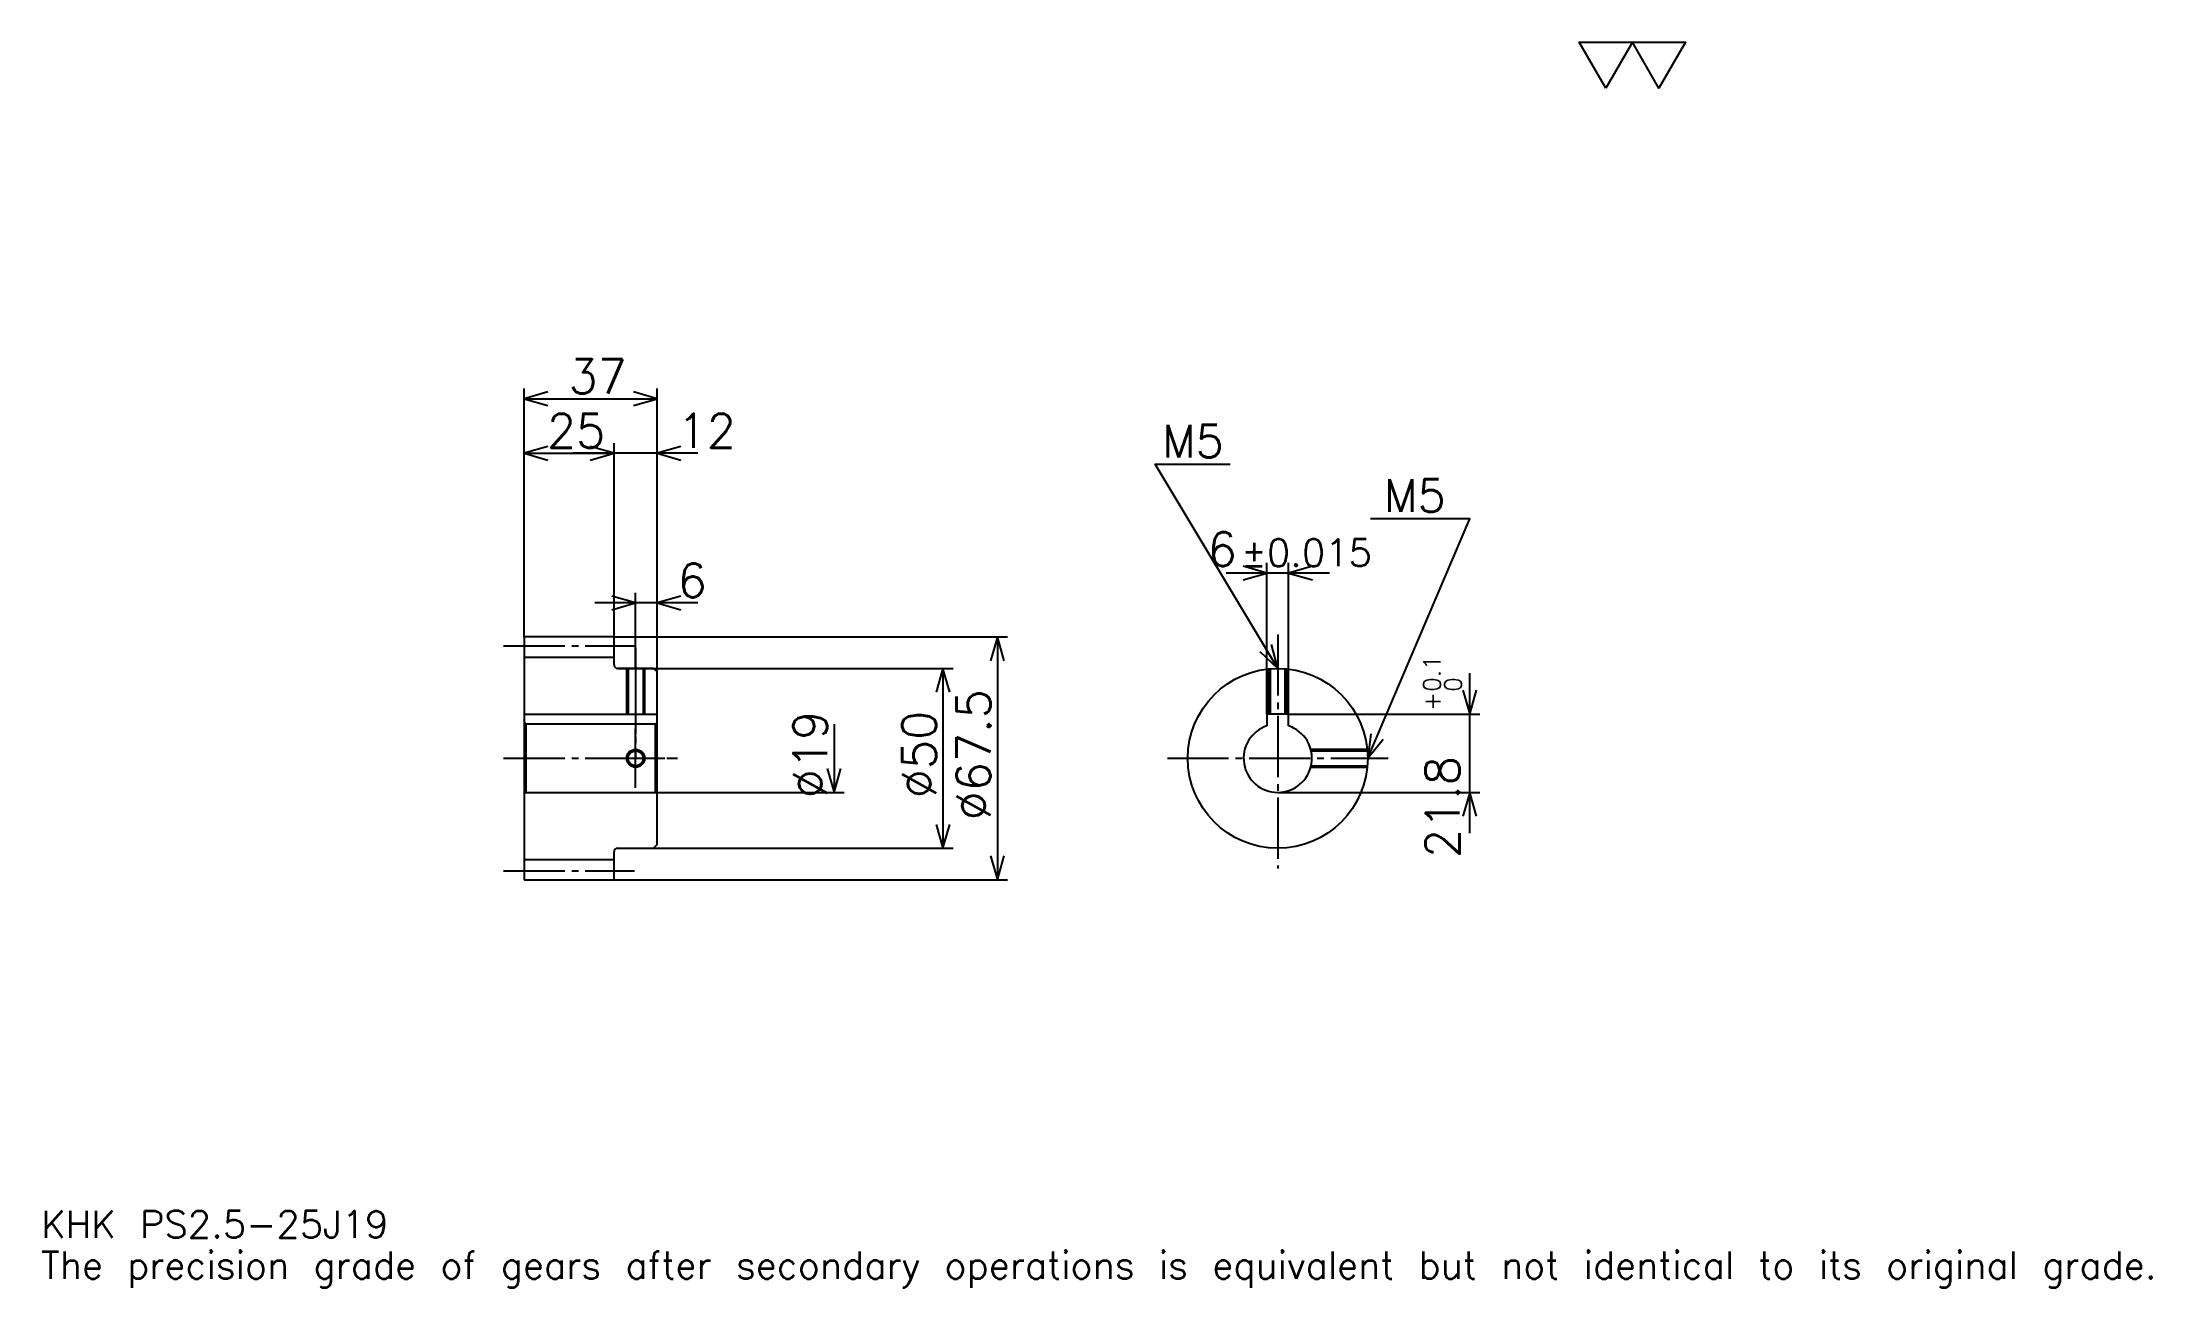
# Model space of a CAD drawing. Extents: x 19 to 606, y 7 to 353.
import ezdxf

# ---------------------------------------------------------------- set-up
doc = ezdxf.new("R2010")
doc.units = 0
doc.linetypes.add('DASHDOT', pattern=[22.695651, 17.021739, -1.891304, 1.891304, -1.891304])
doc.layers.get('0').update_dxf_attribs({"linetype": 'CONTINUOUS'})
doc.layers.add('DASHDOT', color=6, linetype='DASHDOT')
doc.styles.add('KANJI', font='TXT', dxfattribs={"bigfont": 'BIGFONT'})

msp = doc.modelspace()

# ---------------------------------------------------------------- linework, layer by layer
at = {"color": 5}
for p, q in [((153.195663, 187.891312), (153.195663, 256.92392)), ((153.195663, 254.086975), (190.195663, 254.086975)), ((190.195663, 187.891312), (190.195663, 256.92392)), ((178.195663, 187.891312), (178.195663, 241.793488)), ((153.195663, 238.956528), (178.195663, 238.956528)), ((201.543488, 238.956528), (166.847839, 238.956528)), ((377.065247, 205.619568), (348.369568, 205.619568)), ((359.717407, 166.441315), (359.717407, 208.456528)), ((365.717407, 166.441315), (365.717407, 208.456528)), ((184.195663, 187.891312), (184.195663, 200.184784)), ((201.543488, 197.347839), (172.847839, 197.347839)), ((153.195663, 187.791321), (153.195663, 187.891312)), ((178.095657, 187.891312), (190.195663, 187.891312)), ((178.195663, 187.791321), (178.195663, 187.891312)), ((184.195663, 179.141312), (184.195663, 187.891312)), ((184.195663, 179.141312), (184.195663, 187.891312)), ((190.195663, 187.891312), (287.597839, 187.891312)), ((190.195663, 178.141312), (190.195663, 187.891312)), ((284.760864, 187.891312), (284.760864, 120.391312)), ((179.195663, 179.141312), (190.195663, 179.141312)), ((190.195663, 179.141312), (272.467407, 179.141312)), ((269.630432, 179.141312), (269.630432, 129.141312)), ((416.086975, 133.293488), (416.086975, 177.789139)), ((365.717407, 166.441315), (418.923889, 166.441315)), ((239.369568, 163.641312), (239.369568, 144.641312)), ((190.195663, 144.641312), (242.206543, 144.641312)), ((362.717407, 144.641312), (418.923889, 144.641312)), ((179.195663, 129.141312), (190.195663, 129.141312)), ((190.195663, 129.141312), (272.467407, 129.141312)), ((178.095657, 120.391312), (190.195663, 120.391312)), ((190.195663, 120.391312), (287.597839, 120.391312))]:
    msp.add_line(p, q, dxfattribs=at)
at = {"color": 4}
for p, q in [((153.195663, 182.266312), (178.195663, 182.266312)), ((153.195663, 166.441315), (190.195663, 166.441315)), ((153.695663, 163.641312), (153.695663, 144.641312)), ((189.695663, 163.641312), (190.195663, 164.141312)), ((189.695663, 144.641312), (190.195663, 144.141312)), ((153.195663, 126.016312), (178.195663, 126.016312))]:
    msp.add_line(p, q, dxfattribs=at)
at = {"color": 7}
msp.add_lwpolyline([(453.913055, 340.434784), (446.536957, 353.220001), (476.041321, 353.220001), (468.665222, 340.434784), (461.289154, 353.220001), (453.913055, 340.434784)], dxfattribs=at)
at = {"color": 5}
for points in [[(159.815231, 255.978271), (153.195663, 254.086975), (159.815231, 252.195663)], [(183.576096, 252.195663), (190.195663, 254.086975), (183.576096, 255.978271)], [(159.815231, 240.847839), (153.195663, 238.956528), (159.815231, 237.065216)], [(171.576096, 237.065216), (178.195663, 238.956528), (171.576096, 240.847839)], [(171.576096, 237.065216), (178.195663, 238.956528), (171.576096, 240.847839)], [(196.815231, 240.847839), (190.195663, 238.956528), (196.815231, 237.065216)], [(362.717407, 179.141312), (328.67392, 235.880432), (349.478271, 235.880432)], [(387.717407, 154.141312), (416.086975, 220.75), (388.473907, 220.75)], [(353.097839, 203.728271), (359.717407, 205.619568), (353.097839, 207.51088)], [(372.336975, 207.51088), (365.717407, 205.619568), (372.336975, 203.728271)], [(177.576096, 195.456528), (184.195663, 197.347839), (177.576096, 199.239136)], [(196.815231, 199.239136), (190.195663, 197.347839), (196.815231, 195.456528)], [(286.652191, 181.271744), (284.760864, 187.891312), (282.869568, 181.271744)], [(357.68988, 183.844467), (362.717407, 179.141312), (360.933441, 185.790604)], [(271.521759, 172.521744), (269.630432, 179.141312), (267.739136, 172.521744)], [(414.195679, 173.060883), (416.086975, 166.441315), (417.978271, 173.060883)], [(388.571228, 160.97261), (387.717407, 154.141312), (392.051331, 159.490387)], [(237.478271, 151.26088), (239.369568, 144.641312), (241.26088, 151.26088)], [(417.978271, 138.021744), (416.086975, 144.641312), (414.195679, 138.021744)], [(267.739136, 135.76088), (269.630432, 129.141312), (271.521759, 135.76088)], [(282.869568, 127.01088), (284.760864, 120.391312), (286.652191, 127.01088)]]:
    msp.add_lwpolyline(points, dxfattribs=at)
at = {"color": 4}
for points in [[(178.195663, 180.141312), (178.195663, 187.791321), (178.095657, 187.891312), (153.29567, 187.891312), (153.195663, 187.791321), (153.195663, 144.141312)], [(179.195663, 129.141312), (189.195663, 129.141312), (190.195663, 130.141312), (190.195663, 178.141312), (189.195663, 179.141312), (179.195663, 179.141312)], [(181.695663, 179.141312), (181.695663, 166.441315)], [(182.130661, 179.141312), (182.130661, 166.441315)], [(186.260666, 179.141312), (186.260666, 166.441315)], [(186.695663, 179.141312), (186.695663, 166.441315)], [(360.217407, 166.441315), (360.217407, 179.015991)], [(360.652405, 166.441315), (360.652405, 179.055878)], [(364.78241, 166.441315), (364.78241, 179.055878)], [(365.217407, 166.441315), (365.217407, 179.015991)], [(365.717407, 163.155182), (365.717407, 166.441315), (359.717407, 166.441315), (359.717407, 163.155182)], [(153.195663, 144.141312), (153.695663, 144.641312), (189.695663, 144.641312), (189.695663, 163.641312), (153.695663, 163.641312), (153.195663, 164.141312)], [(371.882568, 156.641312), (387.592102, 156.641312)], [(371.990265, 156.206314), (387.631958, 156.206314)], [(371.882568, 151.641312), (387.592102, 151.641312)], [(371.990265, 152.076309), (387.631958, 152.076309)], [(153.195663, 144.141312), (153.195663, 120.49131), (153.29567, 120.391312), (178.095657, 120.391312), (178.195663, 120.49131), (178.195663, 128.141312)]]:
    msp.add_lwpolyline(points, dxfattribs=at)
for centre, radius in [((362.717407, 154.141312), 25), ((184.195663, 154.141312), 2.065)]:
    msp.add_circle(centre, radius, dxfattribs=at)
at = {"color": 7}
msp.add_circle((184.195663, 154.141312), 2.5, dxfattribs=at)
at = {"color": 4}
for centre, radius, start, end in [((179.195663, 180.141312), 1, 180, 270), ((362.717407, 154.141312), 9.5, 108.408480326, 71.591519674), ((179.195663, 128.141312), 1, 90, 180)]:
    msp.add_arc(centre, radius, start, end, dxfattribs=at)
at = {"layer": 'DASHDOT', "color": 7}
for p, q in [((362.717407, 188.597839), (362.717407, 123.4674)), ((147.521744, 185.391312), (183.869583, 185.391312)), ((184.195663, 179.141312), (184.195663, 154.141312)), ((147.521744, 154.141312), (195.869568, 154.141312)), ((332.043488, 154.141312), (393.391296, 154.141312)), ((147.521744, 122.891312), (183.869583, 122.891312))]:
    msp.add_line(p, q, dxfattribs=at)
for points in [[(184.195663, 184.815216), (184.195663, 160.767395)], [(184.195663, 145.967392), (184.195663, 162.315231)], [(176.021759, 154.141312), (192.369568, 154.141312)]]:
    msp.add_lwpolyline(points, dxfattribs=at)

# ---------------------------------------------------------------- texts
at = {"color": 7, "style": 'KANJI'}
for s, height, p in [('37', 9.456522, (165.54892, 255.600006)), ('25', 9.456522, (159.54892, 240.469574)), ('12', 9.456522, (195.869568, 240.469574)), ('M5', 9.078261, (330.565247, 237.771744)), ('M5', 9.078261, (392.256531, 222.641312)), ('6', 9.456522, (343.197266, 207.51088)), ('%%p0.015', 7.565217, (352.558075, 207.51088)), ('6', 9.456522, (195.869568, 198.86087)), ('KHK PS2.5-25J19', 7.565217, (18.913044, 20.804348)), ('The precision grade of gears after secondary operations is equivalent but not identical to its original grade.', 7.565217, (18.913044, 9.456522))]:
    msp.add_text(s, height=height, dxfattribs=at).set_placement(p)
for s, height, p in [('0.1', 4.728261, (407.954346, 172.624603)), ('0', 4.728261, (413.817383, 172.624603)), ('%%c67.5', 9.456522, (282.869568, 136.883163)), ('+', 4.728261, (407.954346, 167.328949)), ('%%c19', 9.456522, (237.478271, 143.029892)), ('%%c50', 9.456522, (267.739136, 143.029907)), ('21.8', 9.456522, (413.25, 126.397385))]:
    msp.add_text(s, height=height, rotation=90, dxfattribs=at).set_placement(p)

doc.saveas('drawing.dxf')
